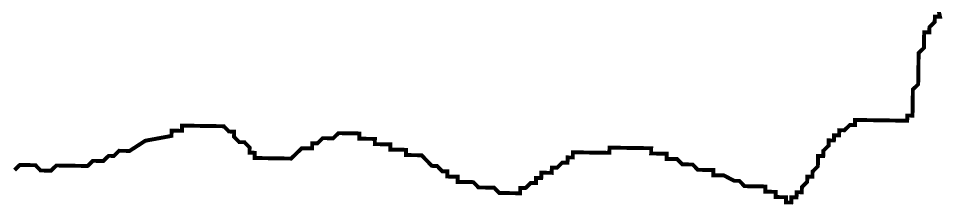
# Model space of a CAD drawing. Header units: metres. Extents: x 257673 to 289848, y 2129691 to 2228029.
# Drawn here: x 268217 to 268922, y 2145925 to 2146067 of the extents above; entities that cross this region are included whole.
import ezdxf

# ---------------------------------------------------------------- set-up
doc = ezdxf.new("R2010")
doc.units = ezdxf.units.M
doc.header["$MEASUREMENT"] = 0
doc.layers.add('HAZARDS LINE', color=1, linetype='Continuous')

msp = doc.modelspace()

# ---------------------------------------------------------------- linework, layer by layer
at = {"layer": 'HAZARDS LINE', "lineweight": 18}
msp.add_lwpolyline([(268916.16, 2146084.02, 2.98, 2.98, 0), (268919.9, 2146068.06, 2.98, 2.98, 0), (268915.93, 2146068.12, 2.98, 2.98, 0), (268915.87, 2146064.14, 2.98, 2.98, 0), (268911.84, 2146060.23, 2.98, 2.98, 0), (268911.78, 2146056.25, 2.98, 2.98, 0), (268907.8, 2146056.31, 2.98, 2.98, 0), (268907.74, 2146052.33, 2.98, 2.98, 0), (268907.68, 2146048.36, 2.98, 2.98, 0), (268907.62, 2146044.38, 2.98, 2.98, 0), (268903.59, 2146040.47, 2.98, 2.98, 0), (268903.53, 2146036.49, 2.98, 2.98, 0), (268903.47, 2146032.52, 2.98, 2.98, 0), (268903.35, 2146024.56, 2.98, 2.98, 0), (268903.24, 2146016.61, 2.98, 2.98, 0), (268899.2, 2146012.7, 2.98, 2.98, 0), (268899.14, 2146008.72, 2.98, 2.98, 0), (268899.08, 2146004.75, 2.98, 2.98, 0), (268899.03, 2146000.77, 2.98, 2.98, 0), (268898.97, 2145996.79, 2.98, 2.98, 0), (268898.91, 2145992.82, 2.98, 2.98, 0), (268894.93, 2145992.88, 2.98, 2.98, 0), (268894.87, 2145988.9, 2.98, 2.98, 0), (268890.9, 2145988.96, 2.98, 2.98, 0), (268886.92, 2145989.02, 2.98, 2.98, 0), (268882.95, 2145989.08, 2.98, 2.98, 0), (268878.97, 2145989.14, 2.98, 2.98, 0), (268875, 2145989.2, 2.98, 2.98, 0), (268871.02, 2145989.26, 2.98, 2.98, 0), (268867.05, 2145989.32, 2.98, 2.98, 0), (268863.07, 2145989.37, 2.98, 2.98, 0), (268859.1, 2145989.43, 2.98, 2.98, 0), (268855.12, 2145989.49, 2.98, 2.98, 0), (268855.07, 2145985.52, 2.98, 2.98, 0), (268851.09, 2145985.58, 2.98, 2.98, 0), (268847.06, 2145981.66, 2.98, 2.98, 0), (268843.08, 2145981.72, 2.98, 2.98, 0), (268843.02, 2145977.74, 2.98, 2.98, 0), (268839.05, 2145977.8, 2.98, 2.98, 0), (268838.99, 2145973.83, 2.98, 2.98, 0), (268835.01, 2145973.89, 2.98, 2.98, 0), (268834.95, 2145969.91, 2.98, 2.98, 0), (268830.92, 2145965.99, 2.98, 2.98, 0), (268830.86, 2145962.02, 2.98, 2.98, 0), (268826.89, 2145962.08, 2.98, 2.98, 0), (268826.83, 2145958.1, 2.98, 2.98, 0), (268826.77, 2145954.13, 2.98, 2.98, 0), (268822.74, 2145950.21, 2.98, 2.98, 0), (268822.68, 2145946.23, 2.98, 2.98, 0), (268818.7, 2145946.29, 2.98, 2.98, 0), (268818.64, 2145942.32, 2.98, 2.98, 0), (268814.61, 2145938.4, 2.98, 2.98, 0), (268814.55, 2145934.42, 2.98, 2.98, 0), (268810.57, 2145934.48, 2.98, 2.98, 0), (268810.52, 2145930.51, 2.98, 2.98, 0), (268806.54, 2145930.57, 2.98, 2.98, 0), (268806.48, 2145926.59, 2.98, 2.98, 0), (268802.51, 2145926.65, 2.98, 2.98, 0), (268802.57, 2145930.63, 2.98, 2.98, 0), (268798.59, 2145930.69, 2.98, 2.98, 0), (268794.62, 2145930.74, 2.98, 2.98, 0), (268794.67, 2145934.72, 2.98, 2.98, 0), (268790.7, 2145934.78, 2.98, 2.98, 0), (268786.73, 2145934.84, 2.98, 2.98, 0), (268786.78, 2145938.81, 2.98, 2.98, 0), (268782.81, 2145938.87, 2.98, 2.98, 0), (268778.83, 2145938.93, 2.98, 2.98, 0), (268774.86, 2145938.99, 2.98, 2.98, 0), (268770.88, 2145939.05, 2.98, 2.98, 0), (268766.97, 2145943.08, 2.98, 2.98, 0), (268762.99, 2145943.14, 2.98, 2.98, 0), (268755.1, 2145947.24, 2.98, 2.98, 0), (268751.13, 2145947.3, 2.98, 2.98, 0), (268747.15, 2145947.35, 2.98, 2.98, 0), (268747.21, 2145951.33, 2.98, 2.98, 0), (268743.24, 2145951.39, 2.98, 2.98, 0), (268739.26, 2145951.45, 2.98, 2.98, 0), (268735.29, 2145951.51, 2.98, 2.98, 0), (268731.37, 2145955.54, 2.98, 2.98, 0), (268727.4, 2145955.6, 2.98, 2.98, 0), (268723.42, 2145955.66, 2.98, 2.98, 0), (268719.51, 2145959.69, 2.98, 2.98, 0), (268715.53, 2145959.75, 2.98, 2.98, 0), (268711.56, 2145959.81, 2.98, 2.98, 0), (268711.61, 2145963.79, 2.98, 2.98, 0), (268707.64, 2145963.85, 2.98, 2.98, 0), (268703.67, 2145963.9, 2.98, 2.98, 0), (268699.69, 2145963.96, 2.98, 2.98, 0), (268699.75, 2145967.94, 2.98, 2.98, 0), (268695.77, 2145968, 2.98, 2.98, 0), (268691.8, 2145968.06, 2.98, 2.98, 0), (268687.82, 2145968.12, 2.98, 2.98, 0), (268683.85, 2145968.18, 2.98, 2.98, 0), (268679.87, 2145968.23, 2.98, 2.98, 0), (268675.9, 2145968.29, 2.98, 2.98, 0), (268671.92, 2145968.35, 2.98, 2.98, 0), (268667.95, 2145968.41, 2.98, 2.98, 0), (268667.89, 2145964.44, 2.98, 2.98, 0), (268663.92, 2145964.49, 2.98, 2.98, 0), (268659.94, 2145964.55, 2.98, 2.98, 0), (268655.97, 2145964.61, 2.98, 2.98, 0), (268651.99, 2145964.67, 2.98, 2.98, 0), (268648.02, 2145964.73, 2.98, 2.98, 0), (268644.04, 2145964.79, 2.98, 2.98, 0), (268640.07, 2145964.85, 2.98, 2.98, 0), (268640.01, 2145960.87, 2.98, 2.98, 0), (268636.03, 2145960.93, 2.98, 2.98, 0), (268635.97, 2145956.96, 2.98, 2.98, 0), (268632, 2145957.02, 2.98, 2.98, 0), (268627.96, 2145953.1, 2.98, 2.98, 0), (268623.99, 2145953.16, 2.98, 2.98, 0), (268623.93, 2145949.18, 2.98, 2.98, 0), (268619.96, 2145949.24, 2.98, 2.98, 0), (268615.98, 2145949.3, 2.98, 2.98, 0), (268615.92, 2145945.32, 2.98, 2.98, 0), (268611.95, 2145945.38, 2.98, 2.98, 0), (268611.89, 2145941.41, 2.98, 2.98, 0), (268607.91, 2145941.47, 2.98, 2.98, 0), (268603.88, 2145937.55, 2.98, 2.98, 0), (268599.9, 2145937.61, 2.98, 2.98, 0), (268599.85, 2145933.63, 2.98, 2.98, 0), (268595.87, 2145933.69, 2.98, 2.98, 0), (268591.9, 2145933.75, 2.98, 2.98, 0), (268587.92, 2145933.81, 2.98, 2.98, 0), (268583.95, 2145933.87, 2.98, 2.98, 0), (268580.03, 2145937.9, 2.98, 2.98, 0), (268576.06, 2145937.96, 2.98, 2.98, 0), (268572.08, 2145938.02, 2.98, 2.98, 0), (268568.11, 2145938.08, 2.98, 2.98, 0), (268564.19, 2145942.12, 2.98, 2.98, 0), (268560.21, 2145942.18, 2.98, 2.98, 0), (268556.24, 2145942.23, 2.98, 2.98, 0), (268552.26, 2145942.29, 2.98, 2.98, 0), (268552.32, 2145946.27, 2.98, 2.98, 0), (268548.35, 2145946.33, 2.98, 2.98, 0), (268544.37, 2145946.39, 2.98, 2.98, 0), (268544.43, 2145950.36, 2.98, 2.98, 0), (268540.46, 2145950.42, 2.98, 2.98, 0), (268536.54, 2145954.46, 2.98, 2.98, 0), (268532.57, 2145954.51, 2.98, 2.98, 0), (268528.65, 2145958.55, 2.98, 2.98, 0), (268524.74, 2145962.58, 2.98, 2.98, 0), (268520.76, 2145962.64, 2.98, 2.98, 0), (268516.79, 2145962.7, 2.98, 2.98, 0), (268512.81, 2145962.76, 2.98, 2.98, 0), (268512.87, 2145966.74, 2.98, 2.98, 0), (268508.89, 2145966.8, 2.98, 2.98, 0), (268504.92, 2145966.85, 2.98, 2.98, 0), (268500.94, 2145966.91, 2.98, 2.98, 0), (268501, 2145970.89, 2.98, 2.98, 0), (268497.03, 2145970.95, 2.98, 2.98, 0), (268493.05, 2145971.01, 2.98, 2.98, 0), (268489.08, 2145971.07, 2.98, 2.98, 0), (268489.14, 2145975.04, 2.98, 2.98, 0), (268485.16, 2145975.1, 2.98, 2.98, 0), (268481.19, 2145975.16, 2.98, 2.98, 0), (268477.21, 2145975.22, 2.98, 2.98, 0), (268477.27, 2145979.19, 2.98, 2.98, 0), (268473.3, 2145979.25, 2.98, 2.98, 0), (268469.32, 2145979.31, 2.98, 2.98, 0), (268465.35, 2145979.37, 2.98, 2.98, 0), (268461.37, 2145979.43, 2.98, 2.98, 0), (268457.34, 2145975.51, 2.98, 2.98, 0), (268453.36, 2145975.57, 2.98, 2.98, 0), (268449.39, 2145975.63, 2.98, 2.98, 0), (268445.36, 2145971.71, 2.98, 2.98, 0), (268441.38, 2145971.77, 2.98, 2.98, 0), (268441.32, 2145967.8, 2.98, 2.98, 0), (268437.35, 2145967.86, 2.98, 2.98, 0), (268433.37, 2145967.92, 2.98, 2.98, 0), (268429.34, 2145964, 2.98, 2.98, 0), (268425.3, 2145960.08, 2.98, 2.98, 0), (268421.33, 2145960.14, 2.98, 2.98, 0), (268417.35, 2145960.2, 2.98, 2.98, 0), (268413.38, 2145960.26, 2.98, 2.98, 0), (268409.4, 2145960.32, 2.98, 2.98, 0), (268405.43, 2145960.38, 2.98, 2.98, 0), (268401.45, 2145960.44, 2.98, 2.98, 0), (268397.48, 2145960.5, 2.98, 2.98, 0), (268397.54, 2145964.47, 2.98, 2.98, 0), (268393.56, 2145964.53, 2.98, 2.98, 0), (268393.62, 2145968.51, 2.98, 2.98, 0), (268389.71, 2145972.54, 2.98, 2.98, 0), (268385.73, 2145972.6, 2.98, 2.98, 0), (268381.82, 2145976.63, 2.98, 2.98, 0), (268381.87, 2145980.61, 2.98, 2.98, 0), (268377.9, 2145980.67, 2.98, 2.98, 0), (268373.98, 2145984.7, 2.98, 2.98, 0), (268370.01, 2145984.76, 2.98, 2.98, 0), (268366.03, 2145984.82, 2.98, 2.98, 0), (268362.06, 2145984.88, 2.98, 2.98, 0), (268358.08, 2145984.94, 2.98, 2.98, 0), (268354.11, 2145985, 2.98, 2.98, 0), (268350.13, 2145985.06, 2.98, 2.98, 0), (268346.16, 2145985.12, 2.98, 2.98, 0), (268342.18, 2145985.17, 2.98, 2.98, 0), (268342.13, 2145981.2, 2.98, 2.98, 0), (268338.15, 2145981.26, 2.98, 2.98, 0), (268334.18, 2145981.32, 2.98, 2.98, 0), (268334.12, 2145977.34, 2.98, 2.98, 0), (268314.18, 2145973.66, 2.98, 2.98, 0), (268302.14, 2145965.89, 2.98, 2.98, 0), (268298.17, 2145965.95, 2.98, 2.98, 0), (268294.19, 2145966, 2.98, 2.98, 0), (268290.16, 2145962.09, 2.98, 2.98, 0), (268286.18, 2145962.15, 2.98, 2.98, 0), (268282.15, 2145958.23, 2.98, 2.98, 0), (268278.17, 2145958.29, 2.98, 2.98, 0), (268274.2, 2145958.35, 2.98, 2.98, 0), (268270.16, 2145954.43, 2.98, 2.98, 0), (268266.19, 2145954.49, 2.98, 2.98, 0), (268262.21, 2145954.55, 2.98, 2.98, 0), (268258.24, 2145954.61, 2.98, 2.98, 0), (268254.26, 2145954.67, 2.98, 2.98, 0), (268250.29, 2145954.73, 2.98, 2.98, 0), (268246.31, 2145954.79, 2.98, 2.98, 0), (268242.28, 2145950.87, 2.98, 2.98, 0), (268238.31, 2145950.93, 2.98, 2.98, 0), (268234.33, 2145950.99, 2.98, 2.98, 0), (268230.42, 2145955.02, 2.98, 2.98, 0), (268226.44, 2145955.08, 2.98, 2.98, 0), (268222.47, 2145955.14, 2.98, 2.98, 0), (268218.49, 2145955.2, 2.98, 2.98, 0), (268214.46, 2145951.28, 2.98, 2.98, 0)], format="xyseb", dxfattribs=at)

doc.saveas('drawing.dxf')
